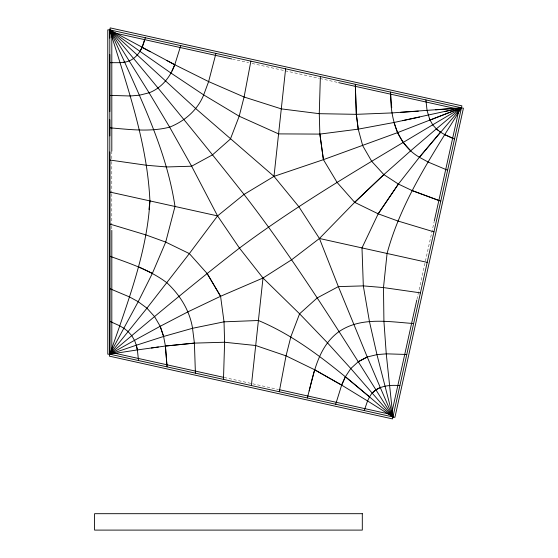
<?xml version="1.0" encoding="UTF-8"?>
<svg xmlns="http://www.w3.org/2000/svg" width="558" height="558" viewBox="0 0 558 558"><rect width="100%" height="100%" fill="white"/><g stroke="black" fill="none" stroke-linecap="round" stroke-linejoin="round"><path stroke-width="0.42" stroke-dasharray="2.79 2.09" d="M416.952 299.297L434.082 222.021M232.519 59.127L248.659 62.705M252.056 63.459L284.336 70.608M285.187 70.796L319.162 78.329M320.013 78.518L338.699 82.661M224.176 377.466L278.588 389.526M111.809 151.051L111.809 160.634M111.809 161.506L111.809 192.894M111.809 193.766L111.809 225.153M111.809 226.025L111.809 229.512"/><path stroke-width="0.84" d="M320.369 76.537L319.267 113.686L319.867 134.094L323.417 159.658L397.442 132.678L461.438 107.813C432.834 154.196 401.432 200.252 387.064 253.471M223.486 379.356L224.609 342.228L224.03 321.833L220.577 296.284L207.151 273.532L189.343 253.597L165.712 242.102L146.133 234.981L109.8 224.023M387.071 253.478L383.485 287.586L383.918 321.234L386.262 353.863L376.95 354.609L392.93 416.917L367.555 400.93L364.241 410.555M251.372 385.557L262.999 278.024L239.466 248.094L217.564 215.904L191.624 166.214L169.639 127.147L149.105 92.809L139.437 95.209L130.16 95.99L109.807 95.369M167.072 366.857L165.426 346.03L163.613 336.467L160.188 326.291L188.137 311.748L220.584 296.277L262.999 278.017L299.583 313.798L327.246 342.598L350.801 368.538L358.257 361.724L367.255 357.008L338.364 286.617L319.434 238.482L298.746 206.558L273.992 176.363L285.619 68.836M109.8 38.084L109.8 29.881L463.419 108.238L394.904 417.37L109.807 354.184L107.792 354.184L107.778 29.867L109.787 29.867L109.807 354.184L109.368 356.144L392.504 418.898L461.891 105.839L110.226 27.9L109.787 29.867C126.938 85.827 147.173 141.913 149.921 200.915C147.549 244.076 133.655 285.291 119.74 325.858L123.981 328.32L128.131 331.578L109.821 354.17L137.387 349.915L138.51 360.524M148.986 209.431L149.935 200.915M250.877 61.136L244.083 97.015L239.187 116.21L230.405 139.04L212.521 154.845L191.624 166.214L166.765 166.961L146.642 165.287L109.793 160.02M279.265 391.723L286.038 355.844L314.649 369.766L341.642 385.09L367.569 400.958L369.542 396.898C335.016 368.064 300.337 338.078 258.41 320.494L224.03 321.833L192.538 328.292L194.407 343.1L195.405 373.135M391.353 414.796L416.763 300.148M434.27 221.17L459.304 108.217M215.953 53.408L208.622 81.594L203.677 94.902L239.194 116.217L278.588 133.892L319.88 134.094L358.229 129.149L393.99 122.495L461.438 107.813L419.393 157.258L398.384 184.07L378.185 213.819L361.996 247.919L363.321 285.905L369.431 321.485L376.964 354.63L367.248 356.987L358.257 361.724C322.092 304.682 285.403 247.878 244.02 194.428C200.203 138.83 155.096 84.272 109.8 29.881L174.766 64.735L171.948 70.999M307.346 397.945C313.54 374.404 317.718 346.783 339.048 331.598C361.019 316.595 388.863 321.792 413.624 323.535M309.174 390.914L314.649 369.766L341.656 385.111L335.686 404.229M174.766 64.735L180.764 45.61M123.534 62.301C135.036 61.282 142.206 50.576 144.487 40.134M109.807 127.824C129.707 129.47 149.976 132.197 169.639 127.147C184.684 121.156 197.532 110.114 203.691 94.909L170.992 73.07L139.995 51.385L141.99 47.353L145.345 37.756M166.556 60.376L174.745 64.721C170.336 77.06 161.569 87.997 149.119 92.823L109.8 29.881L140.023 51.406M319.88 134.094L323.424 159.651L337.13 182.466L354.658 202.345L378.198 213.819L398.398 184.063L412.118 190.571L440.743 201.173M399.863 385.627C388.898 384.608 375.276 385.996 369.556 396.926L345.388 376.755L350.794 368.517L392.93 416.917L386.248 353.835L406.768 354.469M323.424 159.651L273.992 176.37L244.02 194.428L217.564 215.904L189.343 253.597L146.942 308.183L154.531 316.567L160.188 326.291M390.642 93.807C390.37 117.724 397.177 144.571 419.414 157.244L440.478 132.134L444.684 134.618L454.505 139.088M262.999 278.024L291.757 259.686L319.434 238.482L354.658 202.345L383.848 174.626L410.688 150.786L403.141 142.388L397.442 132.678L393.99 122.495M354.658 202.345L383.862 174.619L398.398 184.063M372.312 393.055L375.946 389.805L380.263 387.482L367.248 356.987M410.667 150.793L436.342 128.877L440.478 132.134L439.411 131.339M435.638 109.87L461.438 107.813L436.314 128.891L438.379 130.523M432.722 124.797C367.192 164.087 300.79 202.331 239.459 248.094C195.328 282.313 152.425 318.074 109.821 354.17L109.807 151.978M429.451 118.924L432.694 124.811L461.438 107.813M458.32 109.026L429.939 120.123L427.072 110.533L425.894 99.938M420.439 292.866L383.479 287.572L363.314 285.891L338.364 286.617L317.188 297.923L299.583 313.798L290.892 336.648L286.038 355.858L255.704 345.521L224.602 342.242L194.393 343.114L165.426 346.03L137.359 349.936L136.319 345.242L163.633 336.453L192.552 328.278C189.727 310.534 179.99 294.945 166.961 282.836C149.983 269.953 129.602 263.362 109.814 256.199M444.761 111.537L453.096 109.675M402.499 120.688L419.56 117.068M151.378 347.997L158.395 347.02M163.633 336.453L160.209 326.277L134.506 340.352L131.751 335.658L128.103 331.598L146.963 308.162L138.189 301.711L152.369 273.378L165.712 242.102L174.989 206.467C167.435 155.591 145.429 108.684 124.643 62.14L120.109 62.684L109.807 62.684M194.393 343.114L165.405 346.051L166.912 365.141M455.454 108.273L392.148 112.918L356.325 114.334L319.267 113.686L281.295 108.873L244.076 97.008L208.608 81.58L174.745 64.721M400.874 112.325L418.319 111.147M111.049 32.204L231.675 58.939M338.699 82.661L459.325 109.396M109.8 192.022L217.564 215.904M319.434 238.482L427.198 262.372M111.091 352.405L223.326 377.278M279.439 389.714L391.674 414.587M433.957 231.863L397.721 220.94L378.185 213.819M412.118 190.571L439.174 200.58M447.6 170.239L428.07 162.015L419.393 157.258M109.814 288.653L129.512 296.933L138.21 301.697L109.821 354.17L136.34 345.214L137.387 349.915M444.684 134.618L452.078 137.952M109.821 321.345L119.768 325.83L109.821 354.17L134.534 340.331L136.319 345.242M138.635 266.85L152.383 273.364M141.99 47.353L150.179 51.692M273.992 176.363L195.921 108.733L109.8 29.881L124.671 62.161M369.542 396.898L392.93 416.917L380.249 387.454M383.862 174.619L371.691 161.297L362.7 145.694L358.229 129.149L356.325 114.334L355.286 84.286M432.694 124.811L436.342 128.877M358.257 361.724L392.93 416.917M207.144 273.539L220.577 296.284M358.229 129.149L356.346 114.32L355.362 85.946M391.73 107.708L390.474 92.091M111.802 31.611L111.809 151.051M111.809 230.384L111.816 353.312M109.8 54.482L109.807 111.593M109.807 119.712L109.807 135.873M345.381 376.734L341.642 385.09L345.388 376.755M362.302 513.688L94.581 513.688L94.581 530.1L362.302 530.1L362.302 513.688"/></g></svg>
